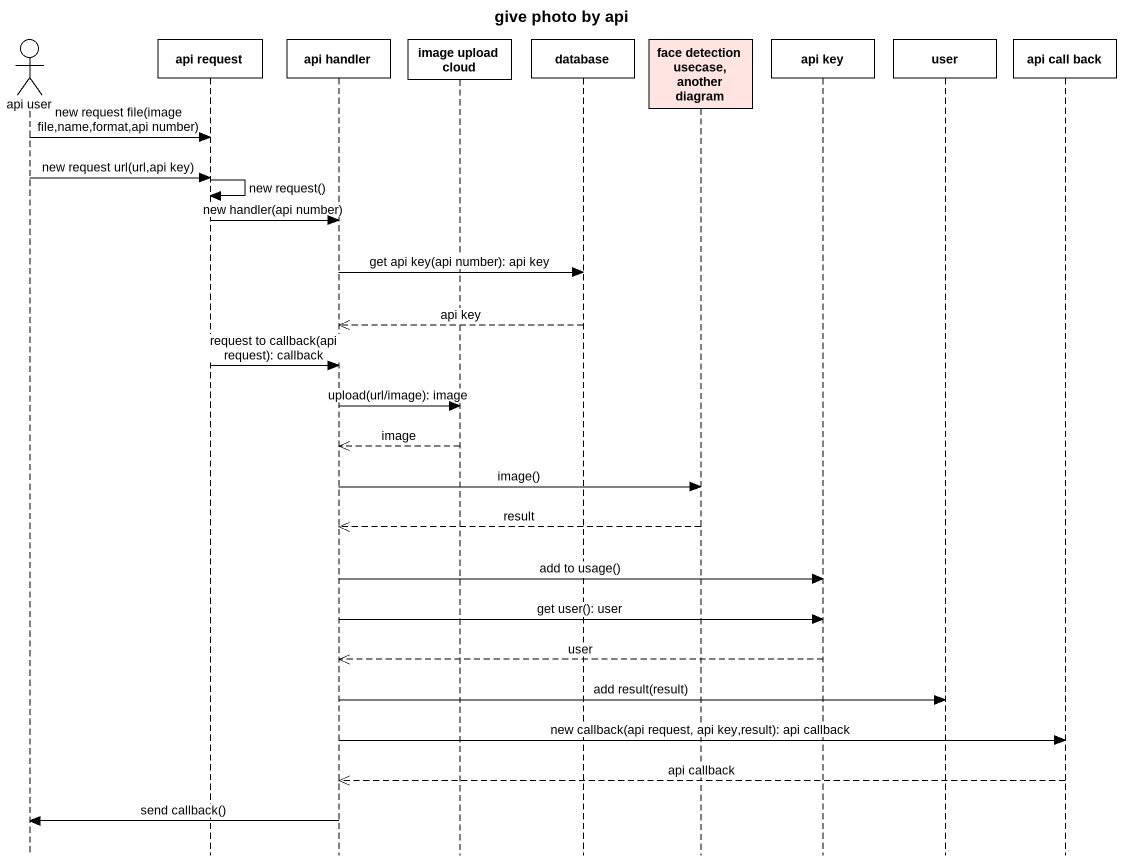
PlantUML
@startuml
title give photo by api
hide footbox
actor "api user" as api_user
participant "api request" as api_request
participant "api handler" as api_handler
participant "image upload cloud" as image_upload_cloud
participant "database" as database_
participant "face detection usecase, another diagram" as face_detection_usecase #FFE4E1
participant "api key" as api_key
participant user
participant "api call back" as api_call_back

api_user -> api_request : new request file(image file,name,format,api number)
api_user -> api_request : new request url(url,api key)
api_request -> api_request : new request()
api_request -> api_handler : new handler(api number)
api_handler -> database_ : get api key(api number): api key
database_ -->> api_handler : api key
api_request -> api_handler : request to callback(api request): callback
api_handler -> image_upload_cloud : upload(url/image): image
image_upload_cloud -->> api_handler : image
api_handler -> face_detection_usecase : image()
face_detection_usecase -->> api_handler : result
api_handler -> api_key : add to usage()
api_handler -> api_key : get user(): user
api_key -->> api_handler : user
api_handler -> user : add result(result)
api_handler -> api_call_back : new callback(api request, api key,result): api callback
api_call_back -->> api_handler : api callback
api_handler -> api_user : send callback()
@enduml
